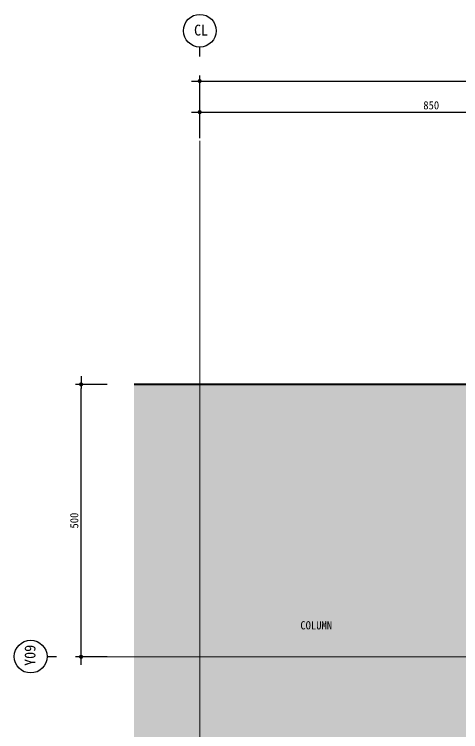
# Model space of a CAD drawing. Header units: millimetres. Extents: x 37538 to 66474, y -29175 to -20683.
# Drawn here: x 41810 to 42629, y -22409 to -21093 of the extents above; entities that cross this region are included whole.
import ezdxf
from ezdxf.enums import TextEntityAlignment as Align

# ---------------------------------------------------------------- set-up
doc = ezdxf.new("R2010")
doc.units = ezdxf.units.MM
doc.header["$MEASUREMENT"] = 0
doc.linetypes.add('CEN', pattern=[62, 60, -1, 0, -1])
doc.layers.get('0').update_dxf_attribs({"linetype": 'CONTINUOUS'})
for name, color, linetype, lineweight in [('A-AXIS-BUBL', 7, 'CONTINUOUS', 25), ('A-CLXM-CONC', 2, 'CONTINUOUS', 40), ('A-CNTL', 1, 'CEN', 15), ('A-DIMS', 7, 'CONTINUOUS', 25), ('A-MKXS-TEXT1', 3, 'CONTINUOUS', 25), ('A-XXXX-TXT2', 3, 'CONTINUOUS', 25)]:
    doc.layers.add(name, color=color, linetype=linetype, lineweight=lineweight)
doc.layers.add('A-DIM', color=7, linetype='CONTINUOUS')
doc.styles.add('HY울릉도L', font='H2GTRE.TTF')
doc.styles.add('돋움체', font='')
doc.styles.get('돋움체').set_extended_font_data('DotumChe')
doc.dimstyles.new('CDIM', dxfattribs={"dimtxt": 3, "dimasz": 1.5, "dimexe": 2, "dimexo": 1, "dimgap": 1, "dimtad": 1, "dimdec": 0, "dimrnd": 0.5, "dimzin": 0, "dimdsep": 32, "dimlunit": 6, "dimtxsty": 'HY울릉도L', "dimblk1": '_CIDOT', "dimblk2": '_CIDOT', "dimsah": 1, "dimcen": 5.5, "dimclrd": 2, "dimclre": 2, "dimclrt": 7, "dimadec": 0, "dimazin": 0, "dimtfac": 1, "dimtdec": 0, "dimtix": 1, "dimtmove": 2, "dimatfit": 1, "dimldrblk": '_CIDOT', "dimfxl": 1, "dimtolj": 1, "dimtzin": 0, "dimlwd": -1, "dimarcsym": 0})

# ---------------------------------------------------------------- blocks, each defined once
blk = doc.blocks.new('_CIDOT')
at = {"color": 0, "linetype": 'ByBlock'}
blk.add_line((2, 0), (-1, 0), dxfattribs=at)
at = {"color": 0, "linetype": 'ByBlock', "const_width": 0.5}
blk.add_lwpolyline([(-0.25, 0, 1), (0.25, 0, 1)], format="xyb", close=True, dxfattribs=at)
blk = doc.blocks.new('*D120')
at = {"layer": 'A-DIMS', "lineweight": -2, "transparency": 16777216}
for p, q in [((41980.3, -21772), (41922.3, -21772)), ((41980.3, -22272), (41922.3, -22272))]:
    blk.add_line(p, q, dxfattribs=at)
at = {"layer": 'A-DIMS', "transparency": 16777216}
blk.add_line((41932.3, -22264.5), (41932.3, -21779.5), dxfattribs=at)
at = {"layer": 'A-DIMS', "transparency": 16777216, "xscale": 7.5, "yscale": 7.5, "zscale": 7.5}
for p, rotation in [((41932.3, -21772), 90), ((41932.3, -22272), 270)]:
    blk.add_blockref('_CIDOT', p, dxfattribs=dict(at, rotation=rotation))
at = {"layer": 'A-DIMS', "color": 3, "transparency": 16777216, "insert": (41919.8, -22022), "char_height": 15, "attachment_point": 5, "rotation": 90, "style": '돋움체'}
blk.add_mtext('\\A1;500', dxfattribs=at)
blk = doc.blocks.new('*D121')
at = {"layer": 'A-DIMS', "lineweight": -2, "transparency": 16777216}
for p, q in [((42150, -21320.1), (42150, -21262.2)), ((43000, -21320.1), (43000, -21262.2))]:
    blk.add_line(p, q, dxfattribs=at)
at = {"layer": 'A-DIMS', "transparency": 16777216}
blk.add_line((42157.5, -21272.2), (42992.5, -21272.2), dxfattribs=at)
at = {"layer": 'A-DIMS', "transparency": 16777216, "xscale": 7.5, "yscale": 7.5, "zscale": 7.5, "rotation": 180}
blk.add_blockref('_CIDOT', (42150, -21272.2), dxfattribs=at)
at = {"layer": 'A-DIMS', "transparency": 16777216, "xscale": 7.5, "yscale": 7.5, "zscale": 7.5}
blk.add_blockref('_CIDOT', (43000, -21272.2), dxfattribs=at)
at = {"layer": 'A-DIMS', "color": 3, "transparency": 16777216, "insert": (42575, -21259.7), "char_height": 15, "attachment_point": 5, "style": '돋움체'}
blk.add_mtext('\\A1;850', dxfattribs=at)
blk = doc.blocks.new('*D124')
at = {"layer": 'A-DIMS', "lineweight": -2, "transparency": 16777216}
for p, q in [((42150, -21281.2), (42150, -21205.2)), ((45129.2, -21281.1), (45129.2, -21205.1))]:
    blk.add_line(p, q, dxfattribs=at)
at = {"layer": 'A-DIMS', "transparency": 16777216}
blk.add_line((42157.5, -21215.2), (45121.7, -21215.1), dxfattribs=at)
at = {"layer": 'A-DIMS', "transparency": 16777216, "xscale": 7.5, "yscale": 7.5, "zscale": 7.5}
for p, rotation in [((42150, -21215.2), 180.0011550791043), ((45129.2, -21215.1), 0.001155079104338413)]:
    blk.add_blockref('_CIDOT', p, dxfattribs=dict(at, rotation=rotation))
at = {"layer": 'A-DIMS', "color": 3, "transparency": 16777216, "insert": (43639.6, -21201.2), "char_height": 15, "attachment_point": 5, "rotation": 0.0012, "style": '돋움체'}
blk.add_mtext('\\A1;11,000', dxfattribs=at)

msp = doc.modelspace()

# ---------------------------------------------------------------- hatches: boundary and pattern name
at = {"layer": 'A-DIM'}
h = msp.add_hatch(color=253, dxfattribs=at)
h.dxf.hatch_style = 1
h.paths.add_polyline_path([(42700, -21772), (42150, -21772), (42150, -22272), (42700, -22272)])
h.paths.add_polyline_path([(42150, -21772), (42029.5, -21772), (42029.5, -22272), (42150, -22272)])
h.paths.add_polyline_path([(42150, -22272), (42029.5, -22272), (42029.5, -22663.2), (42150, -22663.2)])
h.paths.add_polyline_path([(42700, -22272), (42150, -22272), (42150, -22663.2), (42700, -22663.2)])

# ---------------------------------------------------------------- linework, layer by layer
at = {"layer": 'A-AXIS-BUBL', "ltscale": 0.2}
for p, q in [((42150, -21170.2), (42150, -21152.7)), ((41887.3, -22272), (41869.8, -22272))]:
    msp.add_line(p, q, dxfattribs=at)
for centre in [(42150.3, -21122.7), (41839.8, -22271.7)]:
    msp.add_circle(centre, 30, dxfattribs=at)
at = {"layer": 'A-CLXM-CONC'}
msp.add_lwpolyline([(42700, -22663.2), (42700, -21772), (42029.5, -21772)], dxfattribs=at)
at = {"layer": 'A-CNTL', "ltscale": 300}
for points in [[(42150, -21325.1), (42150, -22797.5)], [(41980.9, -22272), (45321, -22272)]]:
    msp.add_lwpolyline(points, dxfattribs=at)

# ---------------------------------------------------------------- texts
at = {"layer": 'A-MKXS-TEXT1', "style": '돋움체'}
msp.add_text('COLUMN', height=15, dxfattribs=at).set_placement((42334.8, -22221.7))
at = {"layer": 'A-XXXX-TXT2', "ltscale": 0.2, "style": '돋움체'}
msp.add_text('CL', height=20, dxfattribs=at).set_placement((42152.6, -21121.6), align=Align.MIDDLE)
msp.add_text('Y09', height=20, rotation=90, dxfattribs=at).set_placement((41838.7, -22269.4), align=Align.MIDDLE)

# ---------------------------------------------------------------- dimensions: what is measured, and where the dimension line sits
at = {"layer": 'A-DIMS'}
dim = msp.add_aligned_dim(p1=(42150, -21286.2), p2=(45129.2, -21286.1), distance=71, text='11,000', dimstyle='CDIM', override={"dimscale": 5, "dimtxsty": '돋움체', "dimclrd": 256, "dimclre": 256, "dimclrt": 3}, dxfattribs=at)
dim.commit()
dim.dimension.update_dxf_attribs({"geometry": '*D124', "text_midpoint": (43639.6, -21201.2)})
for p1, p2, picture, middle in [((42150, -21325.1), (43000, -21325.1), '*D121', (42575, -21259.7)), ((41985.3, -22272), (41985.3, -21772), '*D120', (41919.8, -22022))]:
    dim = msp.add_aligned_dim(p1=p1, p2=p2, distance=52.9, dimstyle='CDIM', override={"dimscale": 5, "dimtxsty": '돋움체', "dimclrd": 256, "dimclre": 256, "dimclrt": 3}, dxfattribs=at)
    dim.commit()
    dim.dimension.update_dxf_attribs({"geometry": picture, "text_midpoint": middle})

doc.saveas('drawing.dxf')
